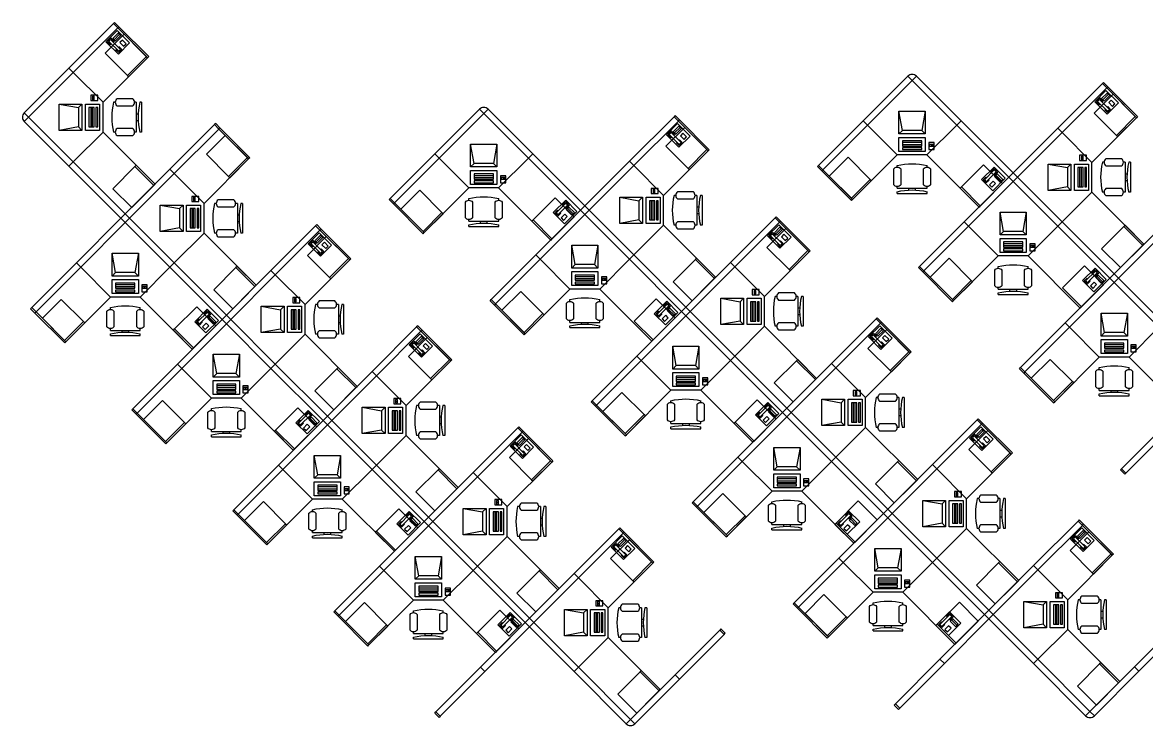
# Model space of a CAD drawing. Header units: inches. Extents: x 134 to 3030, y 231 to 1533.
# Drawn here: x 1719 to 2360, y 1131 to 1532 of the extents above; entities that cross this region are included whole.
import ezdxf

# ---------------------------------------------------------------- set-up
doc = ezdxf.new("R2010")
doc.units = ezdxf.units.IN
doc.header["$LTSCALE"] = 96
doc.header["$MEASUREMENT"] = 0
doc.layers.get('0').update_dxf_attribs({"linetype": 'CONTINUOUS'})
for name, color, linetype, lineweight in [('A-FURN-P-PEDS', 5, 'CONTINUOUS', 25), ('A-FURN-P-PHWL-46', 1, 'CONTINUOUS', 25), ('A-FURN-P-PHWL-462', 1, 'CONTINUOUS', 25), ('A-FURN-P-SEAT', 4, 'CONTINUOUS', 25), ('A-FURN-P-WKSF', 200, 'CONTINUOUS', 25), ('A-FURN-P-WKSF2', 200, 'CONTINUOUS', 25), ('COMPUTER-P3', 2, 'CONTINUOUS', 25), ('TELEPHONE-ST12', 3, 'CONTINUOUS', 25)]:
    doc.layers.add(name, color=color, linetype=linetype, lineweight=lineweight)
doc.styles.add('ATTR', font='romans.shx', dxfattribs={"width": 0.8, "height": 2.52})

# ---------------------------------------------------------------- blocks, each defined once
blk = doc.blocks.new('http...pointasearch.autodesk.com.GeneralSymbolsCatalog.idropxml.COMPUTER_TERMINAL.xml.COMPUTER_TERMINAL')
for p, q in [((0, -13), (0, 0)), ((2, -11), (0, 0)), ((0, 0), (15, 0)), ((15, 0), (13, -11)), ((15, 0), (15, -13)), ((0, -13), (2, -11)), ((13, -11), (2, -11)), ((13, -11), (15, -13)), ((15, -13), (0, -13)), ((0, -15), (15, -15)), ((0, -23), (0, -15)), ((13, -17), (2, -17)), ((2, -17), (2, -20)), ((13, -18), (2, -18)), ((2, -19), (13, -19)), ((13, -20), (13, -17)), ((15, -15), (15, -23)), ((17, -18), (17, -22)), ((20, -18), (17, -18)), ((17.5, -19), (17.5, -20)), ((19.5, -19), (17.5, -19)), ((18.5, -19), (18.5, -20)), ((19.5, -20), (19.5, -19)), ((20, -22), (20, -18)), ((15, -23), (0, -23)), ((2, -20), (13, -20)), ((13, -21), (2, -21)), ((2, -21), (2, -22)), ((2, -22), (13, -22)), ((13, -22), (13, -21)), ((17, -22), (20, -22)), ((17.5, -20), (19.5, -20))]:
    blk.add_line(p, q)
at = {"style": 'ATTR', "width": 0.8, "flags": 9}
blk.add_attdef('ESTCODE', (0, 0), '', height=0.000059, dxfattribs=at)
blk = doc.blocks.new('http...pointasearch.autodesk.com.GeneralSymbolsCatalog.idropxml.MULTI_LINE_TELEPHONE.xml.MULTI_LINE_TELEPHONE')
for p, q in [((-4.5, 0), (4.5, 0)), ((-4.5, -10), (-4.5, 0)), ((4.5, 0), (4.5, -10)), ((-4, -0.5), (-4, -3)), ((-4, -3), (-3.25, -3)), ((-1.25, -0.5), (-3.75, -0.5)), ((-3.75, -0.5), (-3.75, -2.75)), ((-3.75, -2.75), (-3.25, -2.75)), ((-3.25, -1), (-1.75, -1)), ((-3.25, -1), (-3.25, -9)), ((-1.75, -9), (-1.75, -1)), ((-1.75, -2.75), (-1.25, -2.75)), ((-1.75, -3), (-1, -3)), ((-1.25, -2.75), (-1.25, -0.5)), ((-1, -3), (-1, -0.5)), ((-0.5, -1.5), (-0.5, -3.5)), ((4, -1.5), (-0.5, -1.5)), ((-0.5, -2.5), (4, -2.5)), ((-0.5, -3.5), (4, -3.5)), ((0.75, -6), (0.75, -9)), ((2.75, -6), (0.75, -6)), ((2.75, -9), (2.75, -6)), ((4, -3.5), (4, -1.5)), ((4.5, -10), (-4.5, -10)), ((-3.75, -9.5), (-3.75, -7.25)), ((-3.75, -7.25), (-3.25, -7.25)), ((-1.25, -9.5), (-3.75, -9.5)), ((-3.25, -9), (-1.75, -9)), ((-1.75, -7.25), (-1.25, -7.25)), ((-1.25, -7.25), (-1.25, -9.5)), ((0.75, -9), (2.75, -9))]:
    blk.add_line(p, q)
at = {"style": 'ATTR', "width": 0.8, "flags": 9}
blk.add_attdef('ESTCODE', (0, 0), '', height=0.0000256, dxfattribs=at)
blk = doc.blocks.new('http...pointasearch.autodesk.com.GeneralSymbolsCatalog.idropxml.DESK_CHAIR.xml.DESK_CHAIR')
at = {"linetype": 'Continuous'}
for p, q in [((-8.5, 0), (-8.5, -1)), ((-8.5, 0), (8.5, 0)), ((8.5, 0), (8.5, -1)), ((-10.5, -5), (-10.5, -14)), ((-8.5, -3), (-8.5, -4)), ((-8.5, -3), (8.5, -3)), ((-6.5, -14), (-6.5, -5)), ((-2, -3), (-2, -1.9355)), ((2, -1.9576), (2, -3)), ((6.5, -5), (6.5, -14)), ((8.5, -3), (8.5, -4)), ((10.5, -14), (10.5, -5)), ((-8.5, -15), (-8.5, -16)), ((8.5, -15), (8.5, -16))]:
    blk.add_line(p, q, dxfattribs=at)
for centre, radius, start, end in [((-8.5, -6.5), 2.5, 36.8699, 143.1301), ((0, 34.625), 36.625, 256.5803, 283.4197), ((8.5, -6.5), 2.5, 36.8699, 143.1301), ((-8.5, -12.5), 2.5, 216.8699, 323.1301), ((0, 19.625), 36.625, 256.5803, 283.4197), ((8.5, -12.5), 2.5, 216.8699, 323.1301)]:
    blk.add_arc(centre, radius, start, end, dxfattribs=at)
at = {"style": 'ATTR', "width": 0.8, "flags": 9}
blk.add_attdef('ESTCODE', (0, 0), '', height=0.0042, dxfattribs=at)

msp = doc.modelspace()

# ---------------------------------------------------------------- linework, layer by layer
at = {"layer": 'A-FURN-P-PEDS', "elevation": 0}
for points in [[(1777.27, 1525.57), (1766.48, 1514.78), (1779.12, 1502.15), (1789.91, 1512.93)], [(2341.31, 1491.35), (2330.52, 1480.57), (2343.16, 1467.93), (2353.95, 1478.71)], [(2096.99, 1472.49), (2086.2, 1461.71), (2098.84, 1449.07), (2109.63, 1459.85)], [(1834.9, 1467.94), (1824.11, 1457.16), (1836.75, 1444.52), (1847.53, 1455.3)], [(2179.38, 1444.68), (2190.16, 1455.46), (2202.8, 1442.83), (2192.02, 1432.04)], [(1770.73, 1437.53), (1781.51, 1426.75), (1794.15, 1439.39), (1783.36, 1450.17)], [(2267.41, 1451.22), (2278.2, 1440.44), (2265.56, 1427.8), (2254.77, 1438.58)], [(1935.06, 1425.82), (1945.84, 1436.61), (1958.48, 1423.97), (1947.7, 1413.18)], [(2023.09, 1432.36), (2033.88, 1421.58), (2021.24, 1408.94), (2010.45, 1419.72)], [(2154.61, 1414.86), (2143.83, 1404.08), (2156.47, 1391.44), (2167.25, 1402.22)], [(2334.76, 1403.32), (2345.55, 1392.53), (2358.19, 1405.17), (2347.4, 1415.95)], [(1892.52, 1410.31), (1881.74, 1399.53), (1894.38, 1386.89), (1905.16, 1397.67)], [(2237.01, 1387.05), (2247.79, 1397.84), (2260.43, 1385.2), (2249.65, 1374.41)], [(1828.35, 1379.9), (1839.14, 1369.12), (1851.78, 1381.76), (1840.99, 1392.54)], [(2090.44, 1384.46), (2101.23, 1373.67), (2113.87, 1386.31), (2103.08, 1397.1)], [(2325.04, 1393.59), (2335.83, 1382.81), (2323.19, 1370.17), (2312.4, 1380.95)], [(1992.69, 1368.19), (2003.47, 1378.98), (2016.11, 1366.34), (2005.33, 1355.55)], [(1730.6, 1363.64), (1741.38, 1374.42), (1754.02, 1361.78), (1743.24, 1351)], [(2080.72, 1374.73), (2091.51, 1363.95), (2078.87, 1351.31), (2068.08, 1362.09)], [(1818.63, 1370.18), (1829.42, 1359.4), (1816.78, 1346.76), (1805.99, 1357.54)], [(2212.24, 1357.23), (2201.46, 1346.45), (2214.1, 1333.81), (2224.88, 1344.59)], [(1950.15, 1352.68), (1939.37, 1341.9), (1952.01, 1329.26), (1962.79, 1340.04)], [(2294.64, 1329.42), (2305.42, 1340.21), (2318.06, 1327.57), (2307.28, 1316.78)], [(1885.98, 1322.27), (1896.77, 1311.49), (1909.41, 1324.13), (1898.62, 1334.91)], [(2148.07, 1326.83), (2158.86, 1316.04), (2171.5, 1328.68), (2160.71, 1339.47)], [(2050.32, 1310.56), (2061.1, 1321.35), (2073.74, 1308.71), (2062.96, 1297.92)], [(1788.23, 1306.01), (1799.01, 1316.79), (1811.65, 1304.16), (1800.87, 1293.37)], [(2138.35, 1317.11), (2149.13, 1306.32), (2136.5, 1293.68), (2125.71, 1304.47)], [(1876.26, 1312.55), (1887.04, 1301.77), (1874.4, 1289.13), (1863.62, 1299.91)], [(2269.87, 1299.6), (2259.09, 1288.82), (2271.73, 1276.18), (2282.51, 1286.96)], [(2007.78, 1295.05), (1997, 1284.27), (2009.64, 1271.63), (2020.42, 1282.41)], [(1943.61, 1264.65), (1954.4, 1253.86), (1967.04, 1266.5), (1956.25, 1277.29)], [(2205.7, 1269.2), (2216.49, 1258.42), (2229.13, 1271.05), (2218.34, 1281.84)], [(2107.95, 1252.94), (2118.73, 1263.72), (2131.37, 1251.08), (2120.59, 1240.3)], [(1845.86, 1248.38), (1856.64, 1259.17), (1869.28, 1246.53), (1858.49, 1235.74)], [(2195.98, 1259.48), (2206.76, 1248.69), (2194.12, 1236.05), (2183.34, 1246.84)], [(1933.89, 1254.92), (1944.67, 1244.14), (1932.03, 1231.5), (1921.25, 1242.28)], [(2065.41, 1237.42), (2054.63, 1226.64), (2067.27, 1214), (2078.05, 1224.78)], [(2327.5, 1241.97), (2316.72, 1231.19), (2329.36, 1218.55), (2340.14, 1229.34)], [(2001.24, 1207.02), (2012.03, 1196.23), (2024.66, 1208.87), (2013.88, 1219.66)], [(2263.33, 1211.57), (2274.12, 1200.79), (2286.76, 1213.43), (2275.97, 1224.21)], [(2165.57, 1195.31), (2176.36, 1206.09), (2189, 1193.45), (2178.21, 1182.67)], [(1903.48, 1190.75), (1914.27, 1201.54), (1926.91, 1188.9), (1916.12, 1178.11)], [(2253.61, 1201.85), (2264.39, 1191.06), (2251.75, 1178.42), (2240.97, 1189.21)], [(1991.52, 1197.29), (2002.3, 1186.51), (1989.66, 1173.87), (1978.88, 1184.65)], [(2058.87, 1149.39), (2069.65, 1138.6), (2082.29, 1151.24), (2071.51, 1162.03)], [(2320.96, 1153.94), (2331.74, 1143.16), (2344.38, 1155.8), (2333.6, 1166.58)]]:
    msp.add_lwpolyline(points, close=True, dxfattribs=at)
at = {"layer": 'A-FURN-P-PEDS', "linetype": 'Continuous', "elevation": 0}
for points in [[(1789.91, 1512.93), (1779.12, 1502.15), (1779.83, 1501.44), (1790.61, 1512.22)], [(2353.95, 1478.71), (2343.16, 1467.93), (2343.87, 1467.22), (2354.65, 1478)], [(2109.63, 1459.85), (2098.84, 1449.07), (2099.55, 1448.36), (2110.33, 1459.15)], [(1783.36, 1450.17), (1794.15, 1439.39), (1794.86, 1440.1), (1784.07, 1450.88)], [(1847.53, 1455.3), (1836.75, 1444.52), (1837.46, 1443.81), (1848.24, 1454.59)], [(2192.02, 1432.04), (2202.8, 1442.83), (2203.51, 1442.12), (2192.72, 1431.33)], [(2254.77, 1438.58), (2265.56, 1427.8), (2264.85, 1427.09), (2254.07, 1437.88)], [(1947.7, 1413.18), (1958.48, 1423.97), (1959.19, 1423.26), (1948.4, 1412.48)], [(2010.45, 1419.72), (2021.24, 1408.94), (2020.53, 1408.23), (2009.75, 1419.02)], [(2347.4, 1415.95), (2358.19, 1405.17), (2358.89, 1405.88), (2348.11, 1416.66)], [(1905.16, 1397.67), (1894.38, 1386.89), (1895.09, 1386.18), (1905.87, 1396.96)], [(2103.08, 1397.1), (2113.87, 1386.31), (2114.57, 1387.02), (2103.79, 1397.8)], [(2167.25, 1402.22), (2156.47, 1391.44), (2157.18, 1390.73), (2167.96, 1401.52)], [(1840.99, 1392.54), (1851.78, 1381.76), (1852.48, 1382.47), (1841.7, 1393.25)], [(2249.65, 1374.41), (2260.43, 1385.2), (2261.14, 1384.49), (2250.35, 1373.71)], [(2005.33, 1355.55), (2016.11, 1366.34), (2016.82, 1365.63), (2006.03, 1354.85)], [(1743.24, 1351), (1754.02, 1361.78), (1754.73, 1361.08), (1743.94, 1350.29)], [(1805.99, 1357.54), (1816.78, 1346.76), (1816.07, 1346.05), (1805.29, 1356.83)], [(1962.79, 1340.04), (1952.01, 1329.26), (1952.72, 1328.55), (1963.5, 1339.33)], [(2160.71, 1339.47), (2171.5, 1328.68), (2172.2, 1329.39), (2161.42, 1340.17)], [(2224.88, 1344.59), (2214.1, 1333.81), (2214.81, 1333.1), (2225.59, 1343.89)], [(1898.62, 1334.91), (1909.41, 1324.13), (1910.11, 1324.84), (1899.33, 1335.62)], [(2307.28, 1316.78), (2318.06, 1327.57), (2318.77, 1326.86), (2307.98, 1316.08)], [(2062.96, 1297.92), (2073.74, 1308.71), (2074.45, 1308), (2063.66, 1297.22)], [(1800.87, 1293.37), (1811.65, 1304.16), (1812.36, 1303.45), (1801.57, 1292.66)], [(2125.71, 1304.47), (2136.5, 1293.68), (2135.79, 1292.98), (2125, 1303.76)], [(1863.62, 1299.91), (1874.4, 1289.13), (1873.7, 1288.42), (1862.91, 1299.21)], [(2020.42, 1282.41), (2009.64, 1271.63), (2010.35, 1270.92), (2021.13, 1281.7)], [(2218.34, 1281.84), (2229.13, 1271.05), (2229.83, 1271.76), (2219.05, 1282.55)], [(2282.51, 1286.96), (2271.73, 1276.18), (2272.44, 1275.47), (2283.22, 1286.26)], [(1956.25, 1277.29), (1967.04, 1266.5), (1967.74, 1267.21), (1956.96, 1277.99)], [(2120.59, 1240.3), (2131.37, 1251.08), (2132.08, 1250.37), (2121.29, 1239.59)], [(1858.49, 1235.74), (1869.28, 1246.53), (1869.99, 1245.82), (1859.2, 1235.04)], [(2183.34, 1246.84), (2194.12, 1236.05), (2193.42, 1235.35), (2182.63, 1246.13)], [(1921.25, 1242.28), (1932.03, 1231.5), (1931.33, 1230.79), (1920.54, 1241.58)], [(2078.05, 1224.78), (2067.27, 1214), (2067.98, 1213.29), (2078.76, 1224.08)], [(2275.97, 1224.21), (2286.76, 1213.43), (2287.46, 1214.13), (2276.68, 1224.92)], [(2340.14, 1229.34), (2329.36, 1218.55), (2330.07, 1217.84), (2340.85, 1228.63)], [(2013.88, 1219.66), (2024.66, 1208.87), (2025.37, 1209.58), (2014.59, 1220.36)], [(2178.21, 1182.67), (2189, 1193.45), (2189.7, 1192.74), (2178.92, 1181.96)], [(1916.12, 1178.11), (1926.91, 1188.9), (1927.61, 1188.19), (1916.83, 1177.41)], [(2240.97, 1189.21), (2251.75, 1178.42), (2251.05, 1177.72), (2240.26, 1188.5)], [(1978.88, 1184.65), (1989.66, 1173.87), (1988.96, 1173.16), (1978.17, 1183.95)], [(2333.6, 1166.58), (2344.38, 1155.8), (2345.09, 1156.5), (2334.31, 1167.29)], [(2071.51, 1162.03), (2082.29, 1151.24), (2083, 1151.95), (2072.22, 1162.73)]]:
    msp.add_lwpolyline(points, close=True, dxfattribs=at)
at = {"layer": 'A-FURN-P-PHWL-46', "elevation": 0}
for points in [[(1773.64, 1529.19), (1771.17, 1531.67), (1745.71, 1506.21), (1748.19, 1503.74)], [(1774.26, 1529.81), (1771.79, 1532.29), (1771.17, 1531.67), (1773.64, 1529.19)], [(1748.19, 1503.74), (1745.71, 1506.21), (1720.26, 1480.76), (1722.73, 1478.28)], [(2201.21, 1473.76), (2198.74, 1476.24), (2224.19, 1501.69), (2226.67, 1499.22)], [(2252.12, 1473.76), (2254.6, 1476.24), (2229.14, 1501.69), (2226.67, 1499.22)], [(2337.68, 1494.97), (2335.21, 1497.45), (2309.75, 1471.99), (2312.23, 1469.52)], [(2338.3, 1495.59), (2335.83, 1498.07), (2335.21, 1497.45), (2337.68, 1494.97)], [(1956.89, 1454.9), (1954.42, 1457.38), (1979.87, 1482.83), (1982.35, 1480.36)], [(2007.8, 1454.9), (2010.28, 1457.38), (1984.82, 1482.83), (1982.35, 1480.36)], [(1745.71, 1450.35), (1748.19, 1452.82), (1722.73, 1478.28), (1720.26, 1475.81)], [(1831.89, 1472.18), (1829.42, 1474.66), (1828.8, 1474.04), (1831.27, 1471.56)], [(2093.36, 1476.12), (2090.89, 1478.59), (2065.43, 1453.13), (2067.91, 1450.66)], [(2093.98, 1476.73), (2091.51, 1479.21), (2090.89, 1478.59), (2093.36, 1476.12)], [(2175.75, 1448.31), (2173.28, 1450.78), (2198.74, 1476.24), (2201.21, 1473.76)], [(2281.82, 1444.06), (2284.3, 1446.54), (2254.6, 1476.24), (2252.12, 1473.76)], [(1831.27, 1471.56), (1828.8, 1474.04), (1803.34, 1448.58), (1805.82, 1446.11)], [(2312.23, 1469.52), (2309.75, 1471.99), (2284.3, 1446.54), (2286.77, 1444.06)], [(1931.43, 1429.45), (1928.96, 1431.92), (1954.42, 1457.38), (1956.89, 1454.9)], [(2037.5, 1425.2), (2039.98, 1427.68), (2010.28, 1457.38), (2007.8, 1454.9)], [(1775.41, 1420.65), (1777.88, 1423.13), (1748.19, 1452.82), (1745.71, 1450.35)], [(2067.91, 1450.66), (2065.43, 1453.13), (2039.98, 1427.68), (2042.45, 1425.2)], [(2175.14, 1447.69), (2172.66, 1450.16), (2173.28, 1450.78), (2175.75, 1448.31)], [(1805.82, 1446.11), (1803.34, 1448.58), (1777.88, 1423.13), (1780.36, 1420.65)], [(2258.84, 1416.13), (2256.36, 1418.61), (2281.82, 1444.06), (2284.3, 1441.59)], [(2309.75, 1416.13), (2312.23, 1418.61), (2286.77, 1444.06), (2284.3, 1441.59)], [(1930.82, 1428.83), (1928.34, 1431.3), (1928.96, 1431.92), (1931.43, 1429.45)], [(2014.52, 1397.27), (2012.04, 1399.75), (2037.5, 1425.2), (2039.98, 1422.73)], [(2065.43, 1397.27), (2067.91, 1399.75), (2042.45, 1425.2), (2039.98, 1422.73)], [(1752.43, 1392.72), (1749.95, 1395.2), (1775.41, 1420.65), (1777.88, 1418.18)], [(1803.34, 1392.72), (1805.82, 1395.2), (1780.36, 1420.65), (1777.88, 1418.18)], [(1889.52, 1414.55), (1887.04, 1417.03), (1886.43, 1416.41), (1888.9, 1413.93)], [(2150.99, 1418.49), (2148.52, 1420.96), (2123.06, 1395.51), (2125.53, 1393.03)], [(2151.61, 1419.11), (2149.13, 1421.58), (2148.52, 1420.96), (2150.99, 1418.49)], [(2233.38, 1390.68), (2230.91, 1393.15), (2256.36, 1418.61), (2258.84, 1416.13)], [(2339.45, 1386.43), (2341.92, 1388.91), (2312.23, 1418.61), (2309.75, 1416.13)], [(1888.9, 1413.93), (1886.43, 1416.41), (1860.97, 1390.95), (1863.44, 1388.48)], [(2369.86, 1411.89), (2367.38, 1414.36), (2341.92, 1388.91), (2344.4, 1386.43)], [(1989.06, 1371.82), (1986.59, 1374.29), (2012.04, 1399.75), (2014.52, 1397.27)], [(2095.13, 1367.57), (2097.6, 1370.05), (2067.91, 1399.75), (2065.43, 1397.27)], [(1726.97, 1367.26), (1724.5, 1369.74), (1749.95, 1395.2), (1752.43, 1392.72)], [(1833.04, 1363.02), (1835.51, 1365.5), (1805.82, 1395.2), (1803.34, 1392.72)], [(2125.53, 1393.03), (2123.06, 1395.51), (2097.6, 1370.05), (2100.08, 1367.57)], [(2232.76, 1390.06), (2230.29, 1392.53), (2230.91, 1393.15), (2233.38, 1390.68)], [(1863.44, 1388.48), (1860.97, 1390.95), (1835.51, 1365.5), (1837.99, 1363.02)], [(2316.47, 1358.5), (2313.99, 1360.98), (2339.45, 1386.43), (2341.92, 1383.96)], [(2367.38, 1358.5), (2369.86, 1360.98), (2344.4, 1386.43), (2341.92, 1383.96)], [(1988.44, 1371.2), (1985.97, 1373.67), (1986.59, 1374.29), (1989.06, 1371.82)], [(1726.35, 1366.65), (1723.88, 1369.12), (1724.5, 1369.74), (1726.97, 1367.26)], [(2072.15, 1339.64), (2069.67, 1342.12), (2095.13, 1367.57), (2097.6, 1365.1)], [(2123.06, 1339.64), (2125.53, 1342.12), (2100.08, 1367.57), (2097.6, 1365.1)], [(1810.06, 1335.09), (1807.58, 1337.57), (1833.04, 1363.02), (1835.51, 1360.55)], [(1860.97, 1335.09), (1863.44, 1337.57), (1837.99, 1363.02), (1835.51, 1360.55)], [(1947.15, 1356.92), (1944.67, 1359.4), (1944.05, 1358.78), (1946.53, 1356.3)], [(2208.62, 1360.86), (2206.15, 1363.33), (2180.69, 1337.88), (2183.16, 1335.4)], [(2209.24, 1361.48), (2206.76, 1363.95), (2206.15, 1363.33), (2208.62, 1360.86)], [(2291.01, 1333.05), (2288.54, 1335.52), (2313.99, 1360.98), (2316.47, 1358.5)], [(1946.53, 1356.3), (1944.05, 1358.78), (1918.6, 1333.32), (1921.07, 1330.85)], [(2046.69, 1314.19), (2044.22, 1316.66), (2069.67, 1342.12), (2072.15, 1339.64)], [(2152.76, 1309.95), (2155.23, 1312.42), (2125.53, 1342.12), (2123.06, 1339.64)], [(1784.6, 1309.64), (1782.13, 1312.11), (1807.58, 1337.57), (1810.06, 1335.09)], [(1890.67, 1305.39), (1893.14, 1307.87), (1863.44, 1337.57), (1860.97, 1335.09)], [(2183.16, 1335.4), (2180.69, 1337.88), (2155.23, 1312.42), (2157.71, 1309.95)], [(2290.39, 1332.43), (2287.92, 1334.9), (2288.54, 1335.52), (2291.01, 1333.05)], [(1921.07, 1330.85), (1918.6, 1333.32), (1893.14, 1307.87), (1895.62, 1305.39)], [(2046.07, 1313.57), (2043.6, 1316.04), (2044.22, 1316.66), (2046.69, 1314.19)], [(1783.98, 1309.02), (1781.51, 1311.49), (1782.13, 1312.11), (1784.6, 1309.64)], [(2129.78, 1282.01), (2127.3, 1284.49), (2152.76, 1309.95), (2155.23, 1307.47)], [(2180.69, 1282.01), (2183.16, 1284.49), (2157.71, 1309.95), (2155.23, 1307.47)], [(1867.69, 1277.46), (1865.21, 1279.94), (1890.67, 1305.39), (1893.14, 1302.92)], [(1918.6, 1277.46), (1921.07, 1279.94), (1895.62, 1305.39), (1893.14, 1302.92)], [(2004.78, 1299.29), (2002.3, 1301.77), (2001.68, 1301.15), (2004.16, 1298.68)], [(2266.25, 1303.23), (2263.77, 1305.7), (2238.32, 1280.25), (2240.79, 1277.77)], [(2266.87, 1303.85), (2264.39, 1306.32), (2263.77, 1305.7), (2266.25, 1303.23)], [(2348.64, 1275.42), (2346.17, 1277.89), (2371.62, 1303.35), (2374.1, 1300.87)], [(2004.16, 1298.68), (2001.68, 1301.15), (1976.23, 1275.69), (1978.7, 1273.22)], [(2104.32, 1256.56), (2101.85, 1259.03), (2127.3, 1284.49), (2129.78, 1282.01)], [(2210.39, 1252.32), (2212.86, 1254.79), (2183.16, 1284.49), (2180.69, 1282.01)], [(1842.23, 1252.01), (1839.76, 1254.48), (1865.21, 1279.94), (1867.69, 1277.46)], [(1948.3, 1247.76), (1950.77, 1250.24), (1921.07, 1279.94), (1918.6, 1277.46)], [(2240.79, 1277.77), (2238.32, 1280.25), (2212.86, 1254.79), (2215.34, 1252.32)], [(2348.02, 1274.8), (2345.55, 1277.27), (2346.17, 1277.89), (2348.64, 1275.42)], [(1978.7, 1273.22), (1976.23, 1275.69), (1950.77, 1250.24), (1953.25, 1247.76)], [(2103.7, 1255.94), (2101.23, 1258.42), (2101.85, 1259.03), (2104.32, 1256.56)], [(1841.61, 1251.39), (1839.14, 1253.86), (1839.76, 1254.48), (1842.23, 1252.01)], [(2187.41, 1224.39), (2184.93, 1226.86), (2210.39, 1252.32), (2212.86, 1249.84)], [(2238.32, 1224.39), (2240.79, 1226.86), (2215.34, 1252.32), (2212.86, 1249.84)], [(1925.32, 1219.83), (1922.84, 1222.31), (1948.3, 1247.76), (1950.77, 1245.29)], [(1976.23, 1219.83), (1978.7, 1222.31), (1953.25, 1247.76), (1950.77, 1245.29)], [(2062.41, 1241.66), (2059.93, 1244.14), (2059.31, 1243.52), (2061.79, 1241.05)], [(2323.88, 1245.6), (2321.4, 1248.07), (2295.95, 1222.62), (2298.42, 1220.14)], [(2324.5, 1246.22), (2322.02, 1248.69), (2321.4, 1248.07), (2323.88, 1245.6)], [(2061.79, 1241.05), (2059.31, 1243.52), (2033.86, 1218.06), (2036.33, 1215.59)], [(2161.95, 1198.93), (2159.48, 1201.4), (2184.93, 1226.86), (2187.41, 1224.39)], [(2268.02, 1194.69), (2270.49, 1197.16), (2240.79, 1226.86), (2238.32, 1224.39)], [(1899.86, 1194.38), (1897.39, 1196.85), (1922.84, 1222.31), (1925.32, 1219.83)], [(2005.93, 1190.13), (2008.4, 1192.61), (1978.7, 1222.31), (1976.23, 1219.83)], [(2298.42, 1220.14), (2295.95, 1222.62), (2270.49, 1197.16), (2272.97, 1194.69)], [(2036.33, 1215.59), (2033.86, 1218.06), (2008.4, 1192.61), (2010.88, 1190.13)], [(2161.33, 1198.31), (2158.86, 1200.79), (2159.48, 1201.4), (2161.95, 1198.93)], [(1899.24, 1193.76), (1896.77, 1196.23), (1897.39, 1196.85), (1899.86, 1194.38)], [(2245.04, 1166.76), (2242.56, 1169.23), (2268.02, 1194.69), (2270.49, 1192.21)], [(2295.95, 1166.76), (2298.42, 1169.23), (2272.97, 1194.69), (2270.49, 1192.21)], [(1982.95, 1162.2), (1980.47, 1164.68), (2005.93, 1190.13), (2008.4, 1187.66)], [(2033.86, 1162.2), (2036.33, 1164.68), (2010.88, 1190.13), (2008.4, 1187.66)], [(2120.04, 1184.04), (2117.56, 1186.51), (2116.94, 1185.89), (2119.42, 1183.42)], [(2381.51, 1187.97), (2379.03, 1190.44), (2353.58, 1164.99), (2356.05, 1162.51)], [(2119.42, 1183.42), (2116.94, 1185.89), (2091.49, 1160.44), (2093.96, 1157.96)], [(2219.58, 1141.3), (2217.11, 1143.78), (2242.56, 1169.23), (2245.04, 1166.76)], [(2325.65, 1137.06), (2328.12, 1139.53), (2298.42, 1169.23), (2295.95, 1166.76)], [(1957.49, 1136.75), (1955.01, 1139.22), (1980.47, 1164.68), (1982.95, 1162.2)], [(2063.56, 1132.51), (2066.03, 1134.98), (2036.33, 1164.68), (2033.86, 1162.2)], [(2356.05, 1162.51), (2353.58, 1164.99), (2328.12, 1139.53), (2330.6, 1137.06)], [(2093.96, 1157.96), (2091.49, 1160.44), (2066.03, 1134.98), (2068.51, 1132.51)], [(2218.96, 1140.68), (2216.49, 1143.16), (2217.11, 1143.78), (2219.58, 1141.3)], [(1956.87, 1136.13), (1954.4, 1138.6), (1955.01, 1139.22), (1957.49, 1136.75)]]:
    msp.add_lwpolyline(points, close=True, dxfattribs=at)
for points in [[(2229.14, 1501.69, 0.414214), (2224.19, 1501.69), (2226.67, 1499.22)], [(1984.82, 1482.83, 0.414214), (1979.87, 1482.83), (1982.35, 1480.36)], [(1720.26, 1480.76, 0.414214), (1720.26, 1475.81), (1722.73, 1478.28)], [(2063.56, 1132.51, 0.414214), (2068.51, 1132.51), (2066.03, 1134.98)], [(2325.65, 1137.06, 0.414214), (2330.6, 1137.06), (2328.12, 1139.53)]]:
    msp.add_lwpolyline(points, format="xyb", close=True, dxfattribs=at)
at = {"layer": 'A-FURN-P-PHWL-462', "elevation": 0}
for points in [[(2286.77, 1444.06), (2284.3, 1446.54), (2281.82, 1444.06), (2284.3, 1441.59)], [(2042.45, 1425.2), (2039.98, 1427.68), (2037.5, 1425.2), (2039.98, 1422.73)], [(1780.36, 1420.65), (1777.88, 1423.13), (1775.41, 1420.65), (1777.88, 1418.18)], [(2344.4, 1386.43), (2341.92, 1388.91), (2339.45, 1386.43), (2341.92, 1383.96)], [(2100.08, 1367.57), (2097.6, 1370.05), (2095.13, 1367.57), (2097.6, 1365.1)], [(1837.99, 1363.02), (1835.51, 1365.5), (1833.04, 1363.02), (1835.51, 1360.55)], [(2157.71, 1309.95), (2155.23, 1312.42), (2152.76, 1309.95), (2155.23, 1307.47)], [(1895.62, 1305.39), (1893.14, 1307.87), (1890.67, 1305.39), (1893.14, 1302.92)], [(1953.25, 1247.76), (1950.77, 1250.24), (1948.3, 1247.76), (1950.77, 1245.29)], [(2215.34, 1252.32), (2212.86, 1254.79), (2210.39, 1252.32), (2212.86, 1249.84)], [(2010.88, 1190.13), (2008.4, 1192.61), (2005.93, 1190.13), (2008.4, 1187.66)], [(2272.97, 1194.69), (2270.49, 1197.16), (2268.02, 1194.69), (2270.49, 1192.21)]]:
    msp.add_lwpolyline(points, close=True, dxfattribs=at)
at = {"layer": 'A-FURN-P-WKSF', "elevation": 0}
for points in [[(1748.19, 1503.74), (1765.16, 1486.77), (1790.61, 1512.22), (1773.64, 1529.19)], [(1774.26, 1529.81), (1791.23, 1512.84), (1790.61, 1512.22), (1773.64, 1529.19)], [(2312.23, 1469.52), (2329.2, 1452.55), (2354.65, 1478), (2337.68, 1494.97)], [(2338.3, 1495.59), (2355.27, 1478.62), (2354.65, 1478), (2337.68, 1494.97)], [(2067.91, 1450.66), (2084.88, 1433.69), (2110.33, 1459.15), (2093.36, 1476.12)], [(2093.98, 1476.73), (2110.95, 1459.76), (2110.33, 1459.15), (2093.36, 1476.12)], [(1805.82, 1446.11), (1822.79, 1429.14), (1848.24, 1454.59), (1831.27, 1471.56)], [(1831.89, 1472.18), (1848.86, 1455.21), (1848.24, 1454.59), (1831.27, 1471.56)], [(2201.21, 1473.76), (2218.18, 1456.79), (2192.72, 1431.33), (2175.75, 1448.31)], [(1956.89, 1454.9), (1973.86, 1437.93), (1948.4, 1412.48), (1931.43, 1429.45)], [(2175.14, 1447.69), (2192.11, 1430.72), (2192.72, 1431.33), (2175.75, 1448.31)], [(1930.82, 1428.83), (1947.79, 1411.86), (1948.4, 1412.48), (1931.43, 1429.45)], [(2125.53, 1393.03), (2142.51, 1376.06), (2167.96, 1401.52), (2150.99, 1418.49)], [(2151.61, 1419.11), (2168.58, 1402.13), (2167.96, 1401.52), (2150.99, 1418.49)], [(1863.44, 1388.48), (1880.42, 1371.51), (1905.87, 1396.96), (1888.9, 1413.93)], [(1889.52, 1414.55), (1906.49, 1397.58), (1905.87, 1396.96), (1888.9, 1413.93)], [(2258.84, 1416.13), (2275.81, 1399.16), (2250.35, 1373.71), (2233.38, 1390.68)], [(1752.43, 1392.72), (1769.4, 1375.75), (1743.94, 1350.29), (1726.97, 1367.26)], [(2014.52, 1397.27), (2031.49, 1380.3), (2006.03, 1354.85), (1989.06, 1371.82)], [(2232.76, 1390.06), (2249.74, 1373.09), (2250.35, 1373.71), (2233.38, 1390.68)], [(1726.35, 1366.65), (1743.32, 1349.68), (1743.94, 1350.29), (1726.97, 1367.26)], [(1988.44, 1371.2), (2005.42, 1354.23), (2006.03, 1354.85), (1989.06, 1371.82)], [(2183.16, 1335.4), (2200.13, 1318.43), (2225.59, 1343.89), (2208.62, 1360.86)], [(2209.24, 1361.48), (2226.21, 1344.51), (2225.59, 1343.89), (2208.62, 1360.86)], [(1921.07, 1330.85), (1938.04, 1313.88), (1963.5, 1339.33), (1946.53, 1356.3)], [(1947.15, 1356.92), (1964.12, 1339.95), (1963.5, 1339.33), (1946.53, 1356.3)], [(2316.47, 1358.5), (2333.44, 1341.53), (2307.98, 1316.08), (2291.01, 1333.05)], [(1810.06, 1335.09), (1827.03, 1318.12), (1801.57, 1292.66), (1784.6, 1309.64)], [(2072.15, 1339.64), (2089.12, 1322.67), (2063.66, 1297.22), (2046.69, 1314.19)], [(2290.39, 1332.43), (2307.36, 1315.46), (2307.98, 1316.08), (2291.01, 1333.05)], [(1783.98, 1309.02), (1800.95, 1292.05), (1801.57, 1292.66), (1784.6, 1309.64)], [(2046.07, 1313.57), (2063.04, 1296.6), (2063.66, 1297.22), (2046.69, 1314.19)], [(2240.79, 1277.77), (2257.76, 1260.8), (2283.22, 1286.26), (2266.25, 1303.23)], [(2266.87, 1303.85), (2283.84, 1286.88), (2283.22, 1286.26), (2266.25, 1303.23)], [(1978.7, 1273.22), (1995.67, 1256.25), (2021.13, 1281.7), (2004.16, 1298.68)], [(2004.78, 1299.29), (2021.75, 1282.32), (2021.13, 1281.7), (2004.16, 1298.68)], [(1867.69, 1277.46), (1884.66, 1260.49), (1859.2, 1235.04), (1842.23, 1252.01)], [(2129.78, 1282.01), (2146.75, 1265.04), (2121.29, 1239.59), (2104.32, 1256.56)], [(1841.61, 1251.39), (1858.58, 1234.42), (1859.2, 1235.04), (1842.23, 1252.01)], [(2103.7, 1255.94), (2120.67, 1238.97), (2121.29, 1239.59), (2104.32, 1256.56)], [(2298.42, 1220.14), (2315.39, 1203.17), (2340.85, 1228.63), (2323.88, 1245.6)], [(2324.5, 1246.22), (2341.47, 1229.25), (2340.85, 1228.63), (2323.88, 1245.6)], [(2036.33, 1215.59), (2053.3, 1198.62), (2078.76, 1224.08), (2061.79, 1241.05)], [(2062.41, 1241.66), (2079.38, 1224.69), (2078.76, 1224.08), (2061.79, 1241.05)], [(1925.32, 1219.83), (1942.29, 1202.86), (1916.83, 1177.41), (1899.86, 1194.38)], [(2187.41, 1224.39), (2204.38, 1207.42), (2178.92, 1181.96), (2161.95, 1198.93)], [(2161.33, 1198.31), (2178.3, 1181.34), (2178.92, 1181.96), (2161.95, 1198.93)], [(1899.24, 1193.76), (1916.21, 1176.79), (1916.83, 1177.41), (1899.86, 1194.38)]]:
    msp.add_lwpolyline(points, close=True, dxfattribs=at)
for points in [[(1765.16, 1486.77), (1748.19, 1503.74), (1722.73, 1478.28), (1748.19, 1452.82), (1765.16, 1469.8), (1765.16, 1486.77)], [(2218.18, 1456.79), (2201.21, 1473.76), (2226.67, 1499.22), (2252.12, 1473.76), (2235.15, 1456.79), (2218.18, 1456.79)], [(1973.86, 1437.93), (1956.89, 1454.9), (1982.35, 1480.36), (2007.8, 1454.9), (1990.83, 1437.93), (1973.86, 1437.93)], [(2329.2, 1452.55), (2312.23, 1469.52), (2286.77, 1444.06), (2312.23, 1418.61), (2329.2, 1435.58), (2329.2, 1452.55)], [(2084.88, 1433.69), (2067.91, 1450.66), (2042.45, 1425.2), (2067.91, 1399.75), (2084.88, 1416.72), (2084.88, 1433.69)], [(1822.79, 1429.14), (1805.82, 1446.11), (1780.36, 1420.65), (1805.82, 1395.2), (1822.79, 1412.17), (1822.79, 1429.14)], [(2275.81, 1399.16), (2258.84, 1416.13), (2284.3, 1441.59), (2309.75, 1416.13), (2292.78, 1399.16), (2275.81, 1399.16)], [(1769.4, 1375.75), (1752.43, 1392.72), (1777.88, 1418.18), (1803.34, 1392.72), (1786.37, 1375.75), (1769.4, 1375.75)], [(2031.49, 1380.3), (2014.52, 1397.27), (2039.98, 1422.73), (2065.43, 1397.27), (2048.46, 1380.3), (2031.49, 1380.3)], [(2386.83, 1394.92), (2369.86, 1411.89), (2344.4, 1386.43), (2369.86, 1360.98), (2386.83, 1377.95), (2386.83, 1394.92)], [(2142.51, 1376.06), (2125.53, 1393.03), (2100.08, 1367.57), (2125.53, 1342.12), (2142.51, 1359.09), (2142.51, 1376.06)], [(1880.42, 1371.51), (1863.44, 1388.48), (1837.99, 1363.02), (1863.44, 1337.57), (1880.42, 1354.54), (1880.42, 1371.51)], [(2333.44, 1341.53), (2316.47, 1358.5), (2341.92, 1383.96), (2367.38, 1358.5), (2350.41, 1341.53), (2333.44, 1341.53)], [(1827.03, 1318.12), (1810.06, 1335.09), (1835.51, 1360.55), (1860.97, 1335.09), (1844, 1318.12), (1827.03, 1318.12)], [(2089.12, 1322.67), (2072.15, 1339.64), (2097.6, 1365.1), (2123.06, 1339.64), (2106.09, 1322.67), (2089.12, 1322.67)], [(2200.13, 1318.43), (2183.16, 1335.4), (2157.71, 1309.95), (2183.16, 1284.49), (2200.13, 1301.46), (2200.13, 1318.43)], [(1938.04, 1313.88), (1921.07, 1330.85), (1895.62, 1305.39), (1921.07, 1279.94), (1938.04, 1296.91), (1938.04, 1313.88)], [(1884.66, 1260.49), (1867.69, 1277.46), (1893.14, 1302.92), (1918.6, 1277.46), (1901.63, 1260.49), (1884.66, 1260.49)], [(2146.75, 1265.04), (2129.78, 1282.01), (2155.23, 1307.47), (2180.69, 1282.01), (2163.72, 1265.04), (2146.75, 1265.04)], [(2257.76, 1260.8), (2240.79, 1277.77), (2215.34, 1252.32), (2240.79, 1226.86), (2257.76, 1243.83), (2257.76, 1260.8)], [(1995.67, 1256.25), (1978.7, 1273.22), (1953.25, 1247.76), (1978.7, 1222.31), (1995.67, 1239.28), (1995.67, 1256.25)], [(1942.29, 1202.86), (1925.32, 1219.83), (1950.77, 1245.29), (1976.23, 1219.83), (1959.26, 1202.86), (1942.29, 1202.86)], [(2204.38, 1207.42), (2187.41, 1224.39), (2212.86, 1249.84), (2238.32, 1224.39), (2221.35, 1207.42), (2204.38, 1207.42)], [(2315.39, 1203.17), (2298.42, 1220.14), (2272.97, 1194.69), (2298.42, 1169.23), (2315.39, 1186.2), (2315.39, 1203.17)], [(2053.3, 1198.62), (2036.33, 1215.59), (2010.88, 1190.13), (2036.33, 1164.68), (2053.3, 1181.65), (2053.3, 1198.62)]]:
    msp.add_lwpolyline(points, dxfattribs=at)
at = {"layer": 'A-FURN-P-WKSF2', "elevation": 0}
for points in [[(1794.86, 1440.1), (1765.16, 1469.8), (1748.19, 1452.82), (1777.88, 1423.13)], [(2264.85, 1427.09), (2235.15, 1456.79), (2252.12, 1473.76), (2281.82, 1444.06)], [(2020.53, 1408.23), (1990.83, 1437.93), (2007.8, 1454.9), (2037.5, 1425.2)], [(2358.89, 1405.88), (2329.2, 1435.58), (2312.23, 1418.61), (2341.92, 1388.91)], [(1852.48, 1382.47), (1822.79, 1412.17), (1805.82, 1395.2), (1835.51, 1365.5)], [(2114.57, 1387.02), (2084.88, 1416.72), (2067.91, 1399.75), (2097.6, 1370.05)], [(2322.48, 1369.46), (2292.78, 1399.16), (2309.75, 1416.13), (2339.45, 1386.43)], [(1816.07, 1346.05), (1786.37, 1375.75), (1803.34, 1392.72), (1833.04, 1363.02)], [(2078.16, 1350.6), (2048.46, 1380.3), (2065.43, 1397.27), (2095.13, 1367.57)], [(1910.11, 1324.84), (1880.42, 1354.54), (1863.44, 1337.57), (1893.14, 1307.87)], [(2172.2, 1329.39), (2142.51, 1359.09), (2125.53, 1342.12), (2155.23, 1312.42)], [(2380.11, 1311.83), (2350.41, 1341.53), (2367.38, 1358.5), (2397.08, 1328.8)], [(1873.7, 1288.42), (1844, 1318.12), (1860.97, 1335.09), (1890.67, 1305.39)], [(2135.79, 1292.98), (2106.09, 1322.67), (2123.06, 1339.64), (2152.76, 1309.95)], [(1967.74, 1267.21), (1938.04, 1296.91), (1921.07, 1279.94), (1950.77, 1250.24)], [(2229.83, 1271.76), (2200.13, 1301.46), (2183.16, 1284.49), (2212.86, 1254.79)], [(1931.33, 1230.79), (1901.63, 1260.49), (1918.6, 1277.46), (1948.3, 1247.76)], [(2193.42, 1235.35), (2163.72, 1265.04), (2180.69, 1282.01), (2210.39, 1252.32)], [(2287.46, 1214.13), (2257.76, 1243.83), (2240.79, 1226.86), (2270.49, 1197.16)], [(2025.37, 1209.58), (1995.67, 1239.28), (1978.7, 1222.31), (2008.4, 1192.61)], [(1988.96, 1173.16), (1959.26, 1202.86), (1976.23, 1219.83), (2005.93, 1190.13)], [(2251.05, 1177.72), (2221.35, 1207.42), (2238.32, 1224.39), (2268.02, 1194.69)], [(2345.09, 1156.5), (2315.39, 1186.2), (2298.42, 1169.23), (2328.12, 1139.53)], [(2083, 1151.95), (2053.3, 1181.65), (2036.33, 1164.68), (2066.03, 1134.98)]]:
    msp.add_lwpolyline(points, close=True, dxfattribs=at)

# ---------------------------------------------------------------- block references
at = {"layer": 'A-FURN-P-SEAT', "rotation": 270}
for p in [(1787.16, 1478.28, 0), (2351.2, 1444.06, 0), (1844.79, 1420.65, 0), (2106.88, 1425.2, 0), (1902.42, 1363.02, 0), (2164.51, 1367.57, 0), (1960.04, 1305.39, 0), (2222.13, 1309.95, 0), (2017.67, 1247.76, 0), (2279.76, 1252.32, 0), (2075.3, 1190.13, 0), (2337.39, 1194.69, 0)]:
    msp.add_blockref('http...pointasearch.autodesk.com.GeneralSymbolsCatalog.idropxml.DESK_CHAIR.xml.DESK_CHAIR', p, dxfattribs=at)
at = {"layer": 'A-FURN-P-SEAT', "xscale": -1, "rotation": 180.000000000002}
for p in [(2226.67, 1434.79, 0), (1982.35, 1415.93, 0), (2284.3, 1377.16, 0), (2039.98, 1358.3, 0), (1777.88, 1353.75, 0), (2341.92, 1319.53, 0), (2097.6, 1300.67, 0), (1835.51, 1296.12, 0), (2155.23, 1243.04, 0), (1893.14, 1238.49, 0), (2212.86, 1185.42, 0), (1950.77, 1180.86, 0)]:
    msp.add_blockref('http...pointasearch.autodesk.com.GeneralSymbolsCatalog.idropxml.DESK_CHAIR.xml.DESK_CHAIR', p, dxfattribs=at)
at = {"layer": 'COMPUTER-P3'}
for p, rotation in [((1740.16, 1470.78, 0), 89.99999999999991), ((2219.17, 1481.79, 0), 359.9999999999978), ((1974.85, 1462.93, 0), 359.9999999999978), ((2304.2, 1436.56, 0), 89.99999999999991), ((2059.88, 1417.7, 0), 89.99999999999991), ((1797.79, 1413.15, 0), 89.99999999999991), ((2276.8, 1424.16, 0), 359.9999999999978), ((2032.48, 1405.3, 0), 359.9999999999978), ((1770.38, 1400.75, 0), 359.9999999999978), ((2117.51, 1360.07, 0), 89.99999999999991), ((1855.42, 1355.52, 0), 89.99999999999991), ((2334.42, 1366.53, 0), 359.9999999999978), ((2090.1, 1347.67, 0), 359.9999999999978), ((1828.01, 1343.12, 0), 359.9999999999978), ((2175.13, 1302.45, 0), 89.99999999999991), ((1913.04, 1297.89, 0), 89.99999999999991), ((2147.73, 1290.04, 0), 359.9999999999978), ((1885.64, 1285.49, 0), 359.9999999999978), ((2232.76, 1244.82, 0), 89.99999999999991), ((1970.67, 1240.26, 0), 89.99999999999991), ((2205.36, 1232.42, 0), 359.9999999999978), ((1943.27, 1227.86, 0), 359.9999999999978), ((2290.39, 1187.19, 0), 89.99999999999991), ((2028.3, 1182.63, 0), 89.99999999999991)]:
    msp.add_blockref('http...pointasearch.autodesk.com.GeneralSymbolsCatalog.idropxml.COMPUTER_TERMINAL.xml.COMPUTER_TERMINAL', p, dxfattribs=dict(at, rotation=rotation))
at = {"layer": 'TELEPHONE-ST12'}
for p, rotation in [((1770.03, 1524.53, 0), 44.99999999999999), ((2334.06, 1490.31, 0), 44.99999999999999), ((2089.74, 1471.45, 0), 44.99999999999999), ((2276.56, 1446.64, 0), 314.9999999999943), ((2032.24, 1427.78, 0), 314.9999999999943), ((2147.37, 1413.82, 0), 44.99999999999999), ((1885.28, 1409.27, 0), 44.99999999999999), ((2334.19, 1389.01, 0), 314.9999999999943), ((2089.87, 1370.15, 0), 314.9999999999943), ((1827.78, 1365.6, 0), 314.9999999999943), ((2205, 1356.19, 0), 44.99999999999999), ((1942.91, 1351.64, 0), 44.99999999999999), ((2147.5, 1312.52, 0), 314.9999999999943), ((1885.41, 1307.97, 0), 314.9999999999943), ((2262.63, 1298.56, 0), 44.99999999999999), ((2000.54, 1294.01, 0), 44.99999999999999), ((1943.04, 1250.34, 0), 314.9999999999943), ((2193.59, 1250.73, 0), 314.9999999999943), ((2320.26, 1240.93, 0), 44.99999999999999), ((2058.17, 1236.38, 0), 44.99999999999999), ((2000.67, 1192.71, 0), 314.9999999999943), ((2251.22, 1193.1, 0), 314.9999999999943)]:
    msp.add_blockref('http...pointasearch.autodesk.com.GeneralSymbolsCatalog.idropxml.MULTI_LINE_TELEPHONE.xml.MULTI_LINE_TELEPHONE', p, dxfattribs=dict(at, rotation=rotation))

doc.saveas('drawing.dxf')
